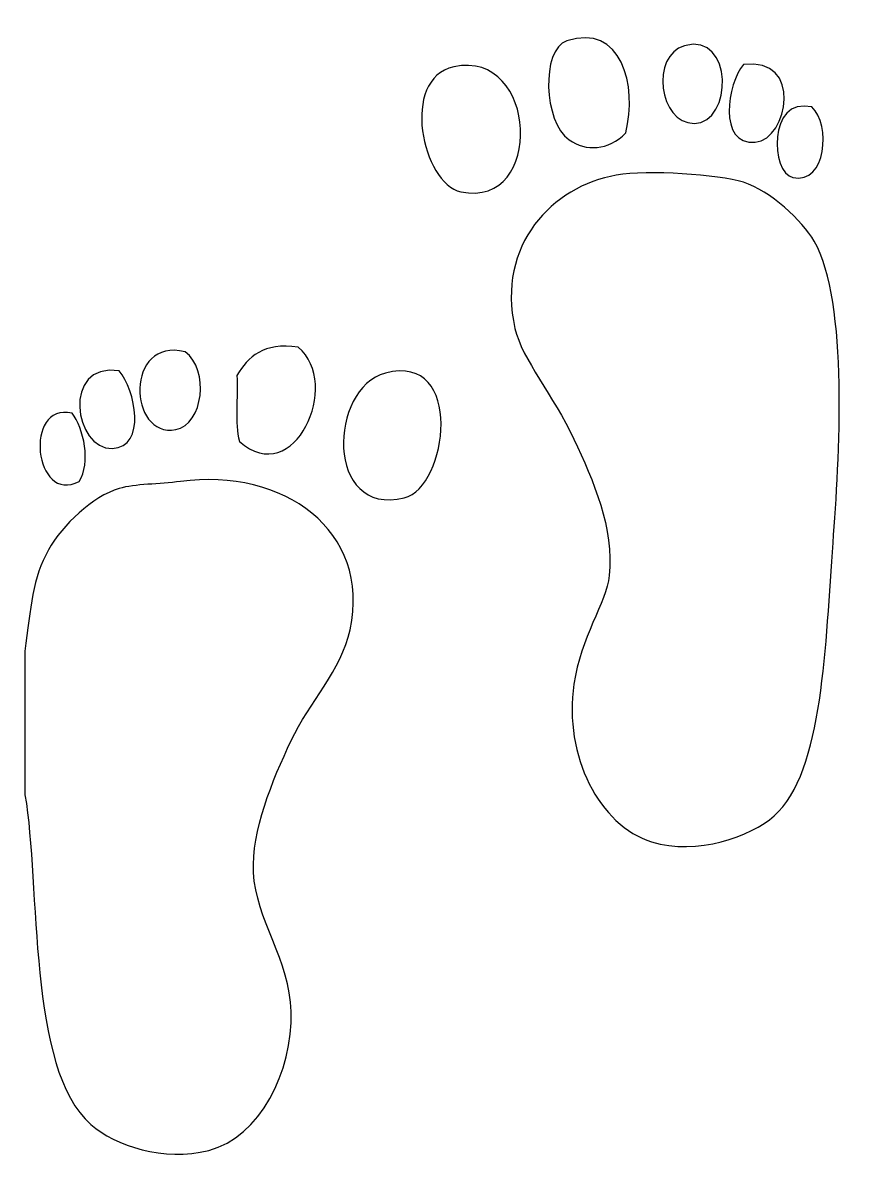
# Model space of a CAD drawing. Header units: centimetres. Extents: x -7.3 to 7.4, y -10.1 to 10.2.
import ezdxf

# ---------------------------------------------------------------- set-up
doc = ezdxf.new("R2010")
doc.units = ezdxf.units.CM
doc.header["$MEASUREMENT"] = 0
doc.layers.add('Camada 1', color=7, linetype='Continuous')

msp = doc.modelspace()

# ---------------------------------------------------------------- linework, layer by layer
at = {"layer": 'Camada 1'}
for points, knots in [([(3.44247, 8.23759), (3.1373, 7.9162), (2.73153, 7.90662), (2.43705, 8.11191), (2.43705, 8.11191), (1.98104, 8.42981), (1.93249, 9.71611), (2.39514, 9.87136), (2.39514, 9.87136), (3.35857, 10.19455), (3.65821, 9.08574), (3.44247, 8.23759)], [0, 0, 0, 0, 0.25, 0.25, 0.25, 0.25, 0.5, 0.5, 0.5, 0.5, 1, 1, 1, 1]), ([(4.48969, 9.78755), (5.35945, 10.0275), (5.35326, 8.40754), (4.6572, 8.40515), (4.6572, 8.40515), (4.035, 8.40306), (3.87607, 9.61829), (4.48969, 9.78755)], [0, 0, 0, 0, 0.33333333, 0.33333333, 0.33333333, 0.33333333, 1, 1, 1, 1]), ([(0.38433, 9.41057), (1.88597, 9.74003), (2.01009, 6.87531), (0.51006, 7.19035), (0.51006, 7.19035), (-0.17671, 7.33457), (-0.57605, 9.19977), (0.38433, 9.41057)], [0, 0, 0, 0, 0.33333333, 0.33333333, 0.33333333, 0.33333333, 1, 1, 1, 1]), ([(5.53699, 9.4524), (6.59725, 9.5989), (6.335, 8.12268), (5.74641, 8.07006), (5.74641, 8.07006), (5.07635, 8.01013), (5.24804, 9.12447), (5.53699, 9.4524)], [0, 0, 0, 0, 0.33333333, 0.33333333, 0.33333333, 0.33333333, 1, 1, 1, 1]), ([(6.75182, 8.69839), (7.09358, 8.38274), (7.01103, 7.31898), (6.41667, 7.44172), (6.41667, 7.44172), (6.02126, 7.52332), (5.95873, 8.87637), (6.75182, 8.69839)], [0, 0, 0, 0, 0.33333333, 0.33333333, 0.33333333, 0.33333333, 1, 1, 1, 1]), ([(3.27496, 7.48355), (3.84069, 7.5801), (5.08389, 7.49887), (5.53696, 7.35787), (5.53696, 7.35787), (6.01189, 7.21007), (6.58415, 6.67289), (6.79368, 6.31062), (6.79368, 6.31062), (7.4163, 5.23353), (7.23958, 2.40892), (7.12872, 0.94868), (7.12872, 0.94868), (6.99521, -0.81223), (6.96222, -3.13733), (6.08153, -3.91055), (6.08153, -3.91055), (5.67124, -4.27091), (4.70562, -4.62207), (3.90319, -4.3714), (3.90319, -4.3714), (2.97508, -4.08155), (2.33622, -2.85007), (2.52087, -1.56473), (2.52087, -1.56473), (2.63993, -0.73561), (3.09695, -0.12304), (3.14923, 0.36218), (3.14923, 0.36218), (3.23945, 1.19996), (2.86647, 2.057), (2.52087, 2.79182), (2.52087, 2.79182), (2.15598, 3.56776), (1.60062, 4.20401), (1.47368, 4.76066), (1.47368, 4.76066), (1.13551, 6.24216), (2.1408, 7.29012), (3.27496, 7.48355)], [0, 0, 0, 0, 0.09090909, 0.09090909, 0.09090909, 0.09090909, 0.18181818, 0.18181818, 0.18181818, 0.18181818, 0.27272727, 0.27272727, 0.27272727, 0.27272727, 0.36363636, 0.36363636, 0.36363636, 0.36363636, 0.45454545, 0.45454545, 0.45454545, 0.45454545, 0.54545455, 0.54545455, 0.54545455, 0.54545455, 0.63636364, 0.63636364, 0.63636364, 0.63636364, 0.72727273, 0.72727273, 0.72727273, 0.72727273, 0.81818182, 0.81818182, 0.81818182, 0.81818182, 1, 1, 1, 1]), ([(-4.39108, 4.34179), (-3.95129, 4.02556), (-4.06884, 3.05255), (-4.55864, 2.95939), (-4.55864, 2.95939), (-5.40261, 2.79892), (-5.47005, 4.61751), (-4.39108, 4.34179)], [0, 0, 0, 0, 0.33333333, 0.33333333, 0.33333333, 0.33333333, 1, 1, 1, 1]), ([(-2.38032, 4.42555), (-1.59623, 3.77454), (-2.45112, 1.88425), (-3.42759, 2.74997), (-3.42759, 2.74997), (-3.51488, 3.06766), (-3.44915, 3.5383), (-3.46947, 3.92289), (-3.46947, 3.92289), (-3.27409, 4.25815), (-2.99934, 4.51398), (-2.38032, 4.42555)], [0, 0, 0, 0, 0.25, 0.25, 0.25, 0.25, 0.5, 0.5, 0.5, 0.5, 1, 1, 1, 1]), ([(-0.83037, 3.96481), (0.59161, 4.33459), (0.27392, 1.93056), (-0.49528, 1.74459), (-0.49528, 1.74459), (-1.9114, 1.40219), (-1.84034, 3.70216), (-0.83037, 3.96481)], [0, 0, 0, 0, 0.33333333, 0.33333333, 0.33333333, 0.33333333, 1, 1, 1, 1]), ([(-5.56398, 4.00666), (-5.28016, 3.66768), (-5.06675, 2.64718), (-5.68966, 2.62426), (-5.68966, 2.62426), (-6.34974, 2.60003), (-6.6077, 4.15237), (-5.56398, 4.00666)], [0, 0, 0, 0, 0.33333333, 0.33333333, 0.33333333, 0.33333333, 1, 1, 1, 1]), ([(-6.40183, 3.25263), (-6.19315, 2.98699), (-6.06293, 2.36207), (-6.27613, 2.0378), (-6.27613, 2.0378), (-7.07221, 1.61491), (-7.27792, 3.44244), (-6.40183, 3.25263)], [0, 0, 0, 0, 0.33333333, 0.33333333, 0.33333333, 0.33333333, 1, 1, 1, 1]), ([(-7.23961, -3.53359), (-7.23961, -2.68174), (-7.23961, -1.8301), (-7.23961, -0.97822), (-7.23961, -0.97822), (-7.14103, -0.20569), (-7.10155, 0.32435), (-6.82072, 0.82298), (-6.82072, 0.82298), (-6.57048, 1.26732), (-6.04102, 1.76998), (-5.56398, 1.91216), (-5.56398, 1.91216), (-5.28704, 1.99474), (-4.84966, 1.98706), (-4.47482, 2.03781), (-4.47482, 2.03781), (-2.64046, 2.28639), (-1.08141, 1.16376), (-1.4587, -0.6013), (-1.4587, -0.6013), (-1.61224, -1.31956), (-2.1862, -1.89117), (-2.50597, -2.57009), (-2.50597, -2.57009), (-2.84376, -3.28722), (-3.21206, -4.17775), (-3.17624, -4.91604), (-3.17624, -4.91604), (-3.13586, -5.74776), (-2.52603, -6.49021), (-2.50597, -7.38759), (-2.50597, -7.38759), (-2.48192, -8.46407), (-3.05445, -9.61819), (-3.97219, -9.85901), (-3.97219, -9.85901), (-4.77274, -10.06909), (-5.63417, -9.77249), (-6.06671, -9.39816), (-6.06671, -9.39816), (-7.20294, -8.41499), (-6.96063, -5.14212), (-7.23961, -3.53359)], [0, 0, 0, 0, 0.08333333, 0.08333333, 0.08333333, 0.08333333, 0.16666667, 0.16666667, 0.16666667, 0.16666667, 0.25, 0.25, 0.25, 0.25, 0.33333333, 0.33333333, 0.33333333, 0.33333333, 0.41666667, 0.41666667, 0.41666667, 0.41666667, 0.5, 0.5, 0.5, 0.5, 0.58333333, 0.58333333, 0.58333333, 0.58333333, 0.66666667, 0.66666667, 0.66666667, 0.66666667, 0.75, 0.75, 0.75, 0.75, 0.83333333, 0.83333333, 0.83333333, 0.83333333, 1, 1, 1, 1])]:
    msp.add_open_spline(points, degree=3, knots=knots, dxfattribs=at)

doc.saveas('drawing.dxf')
